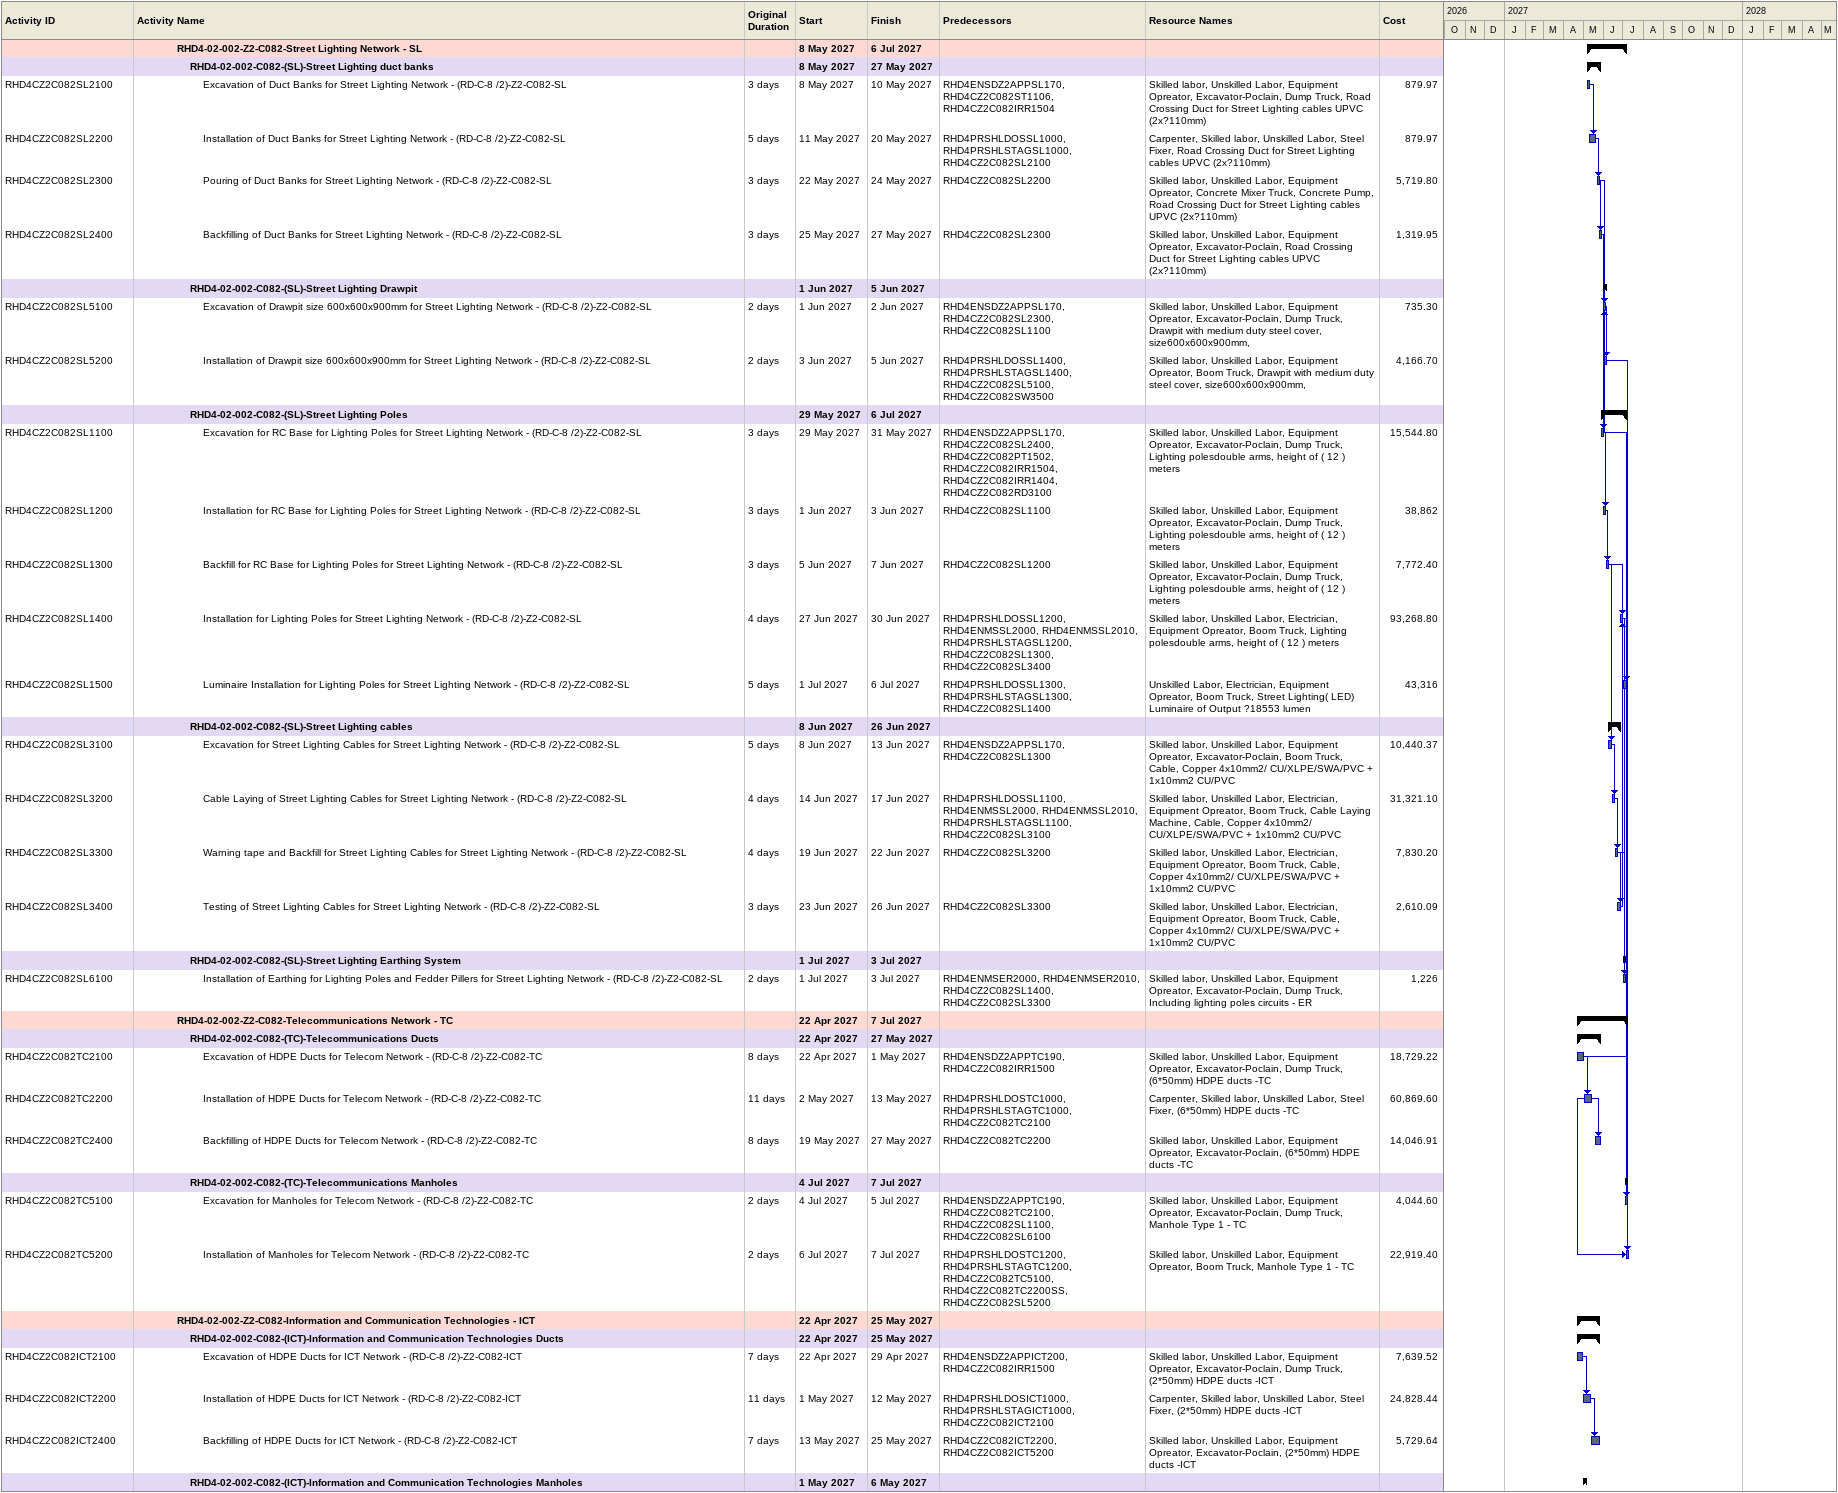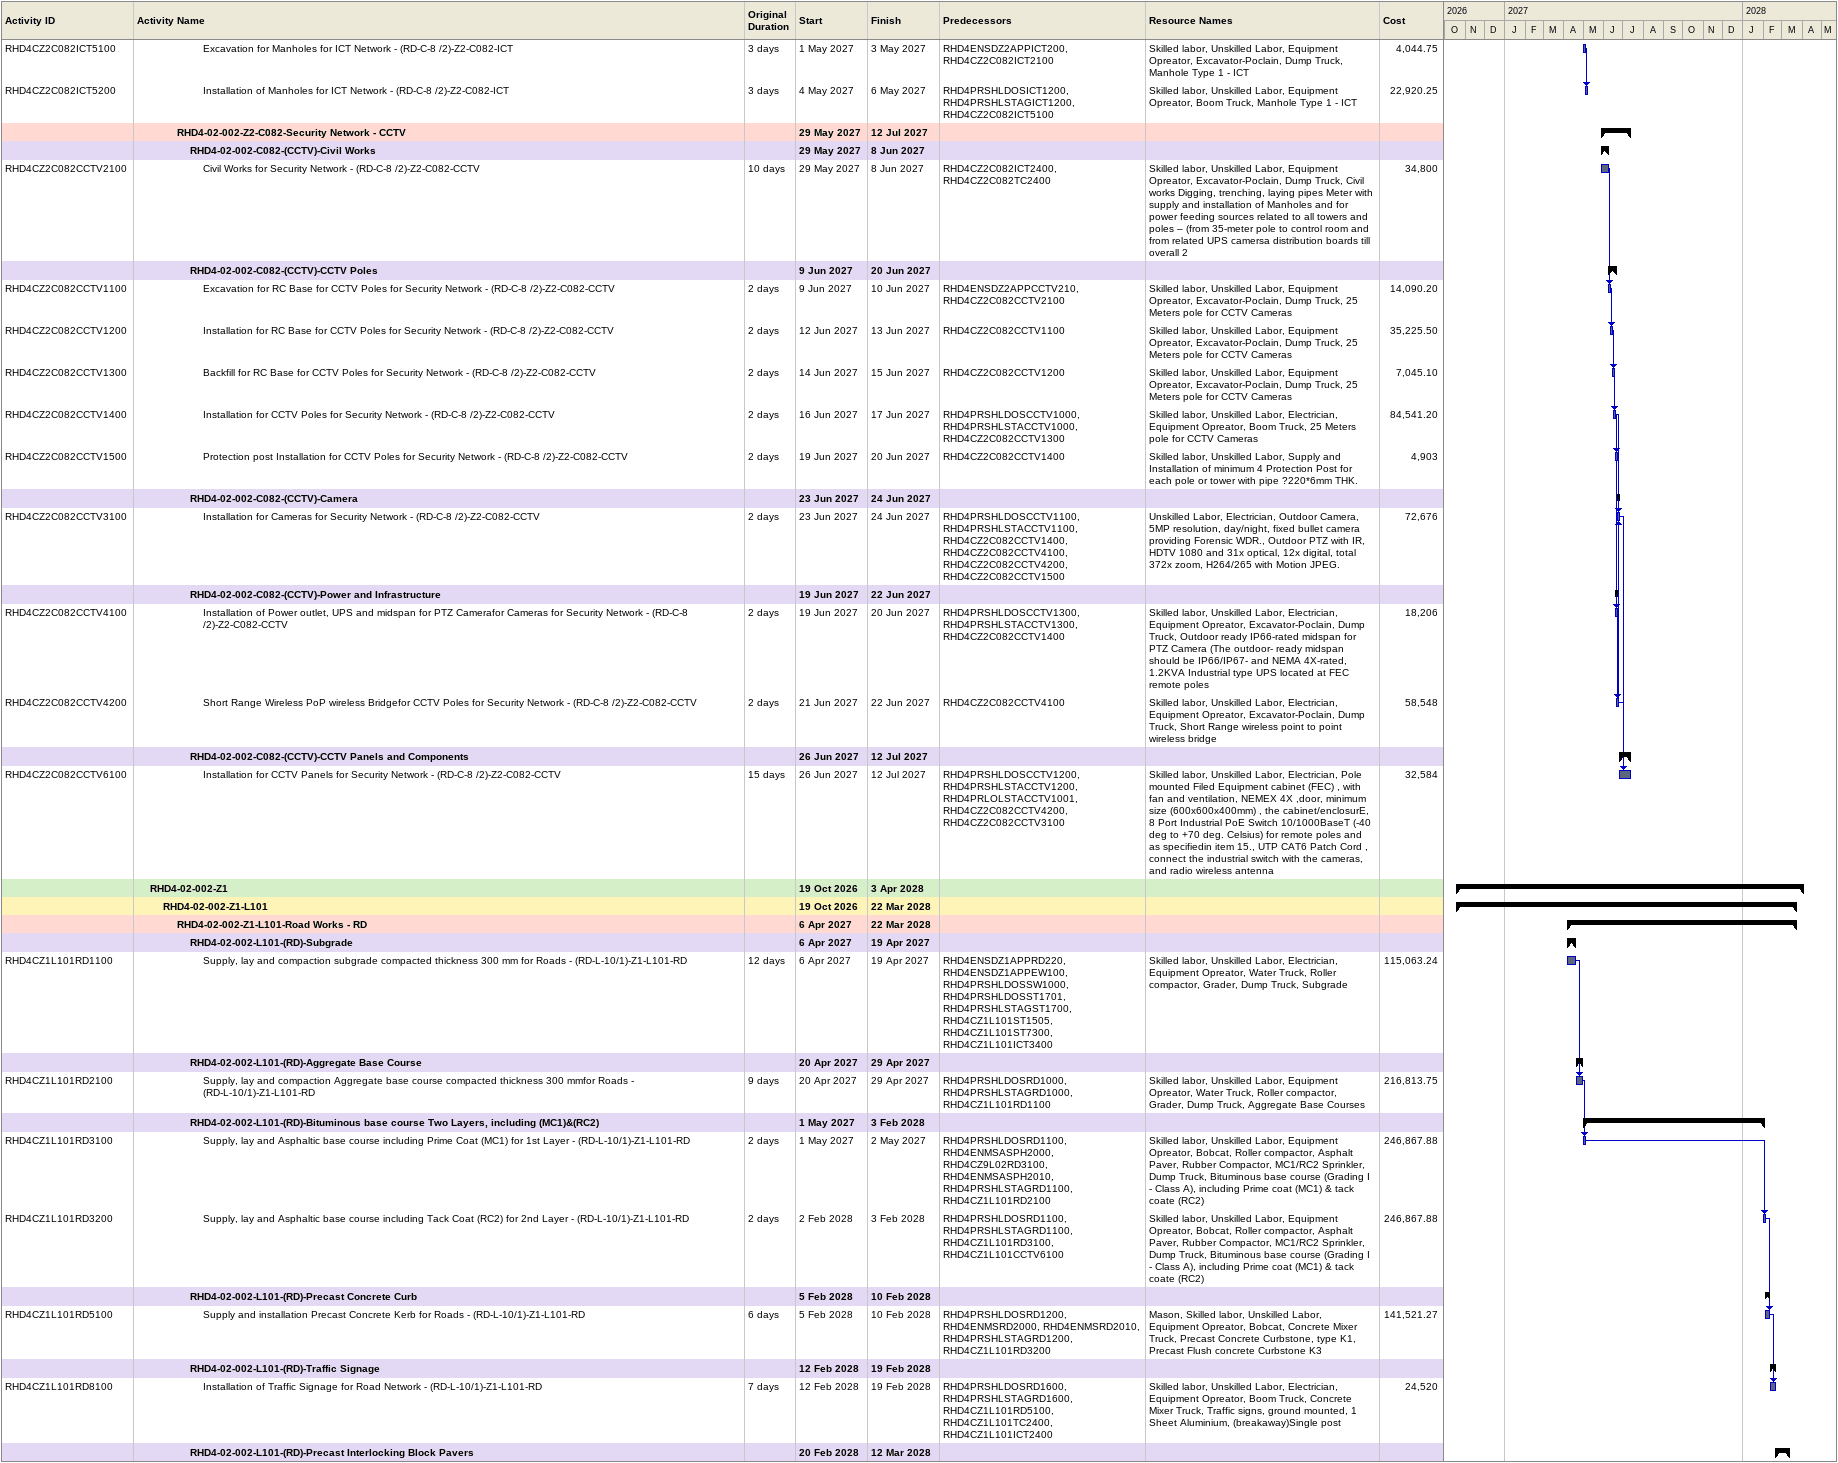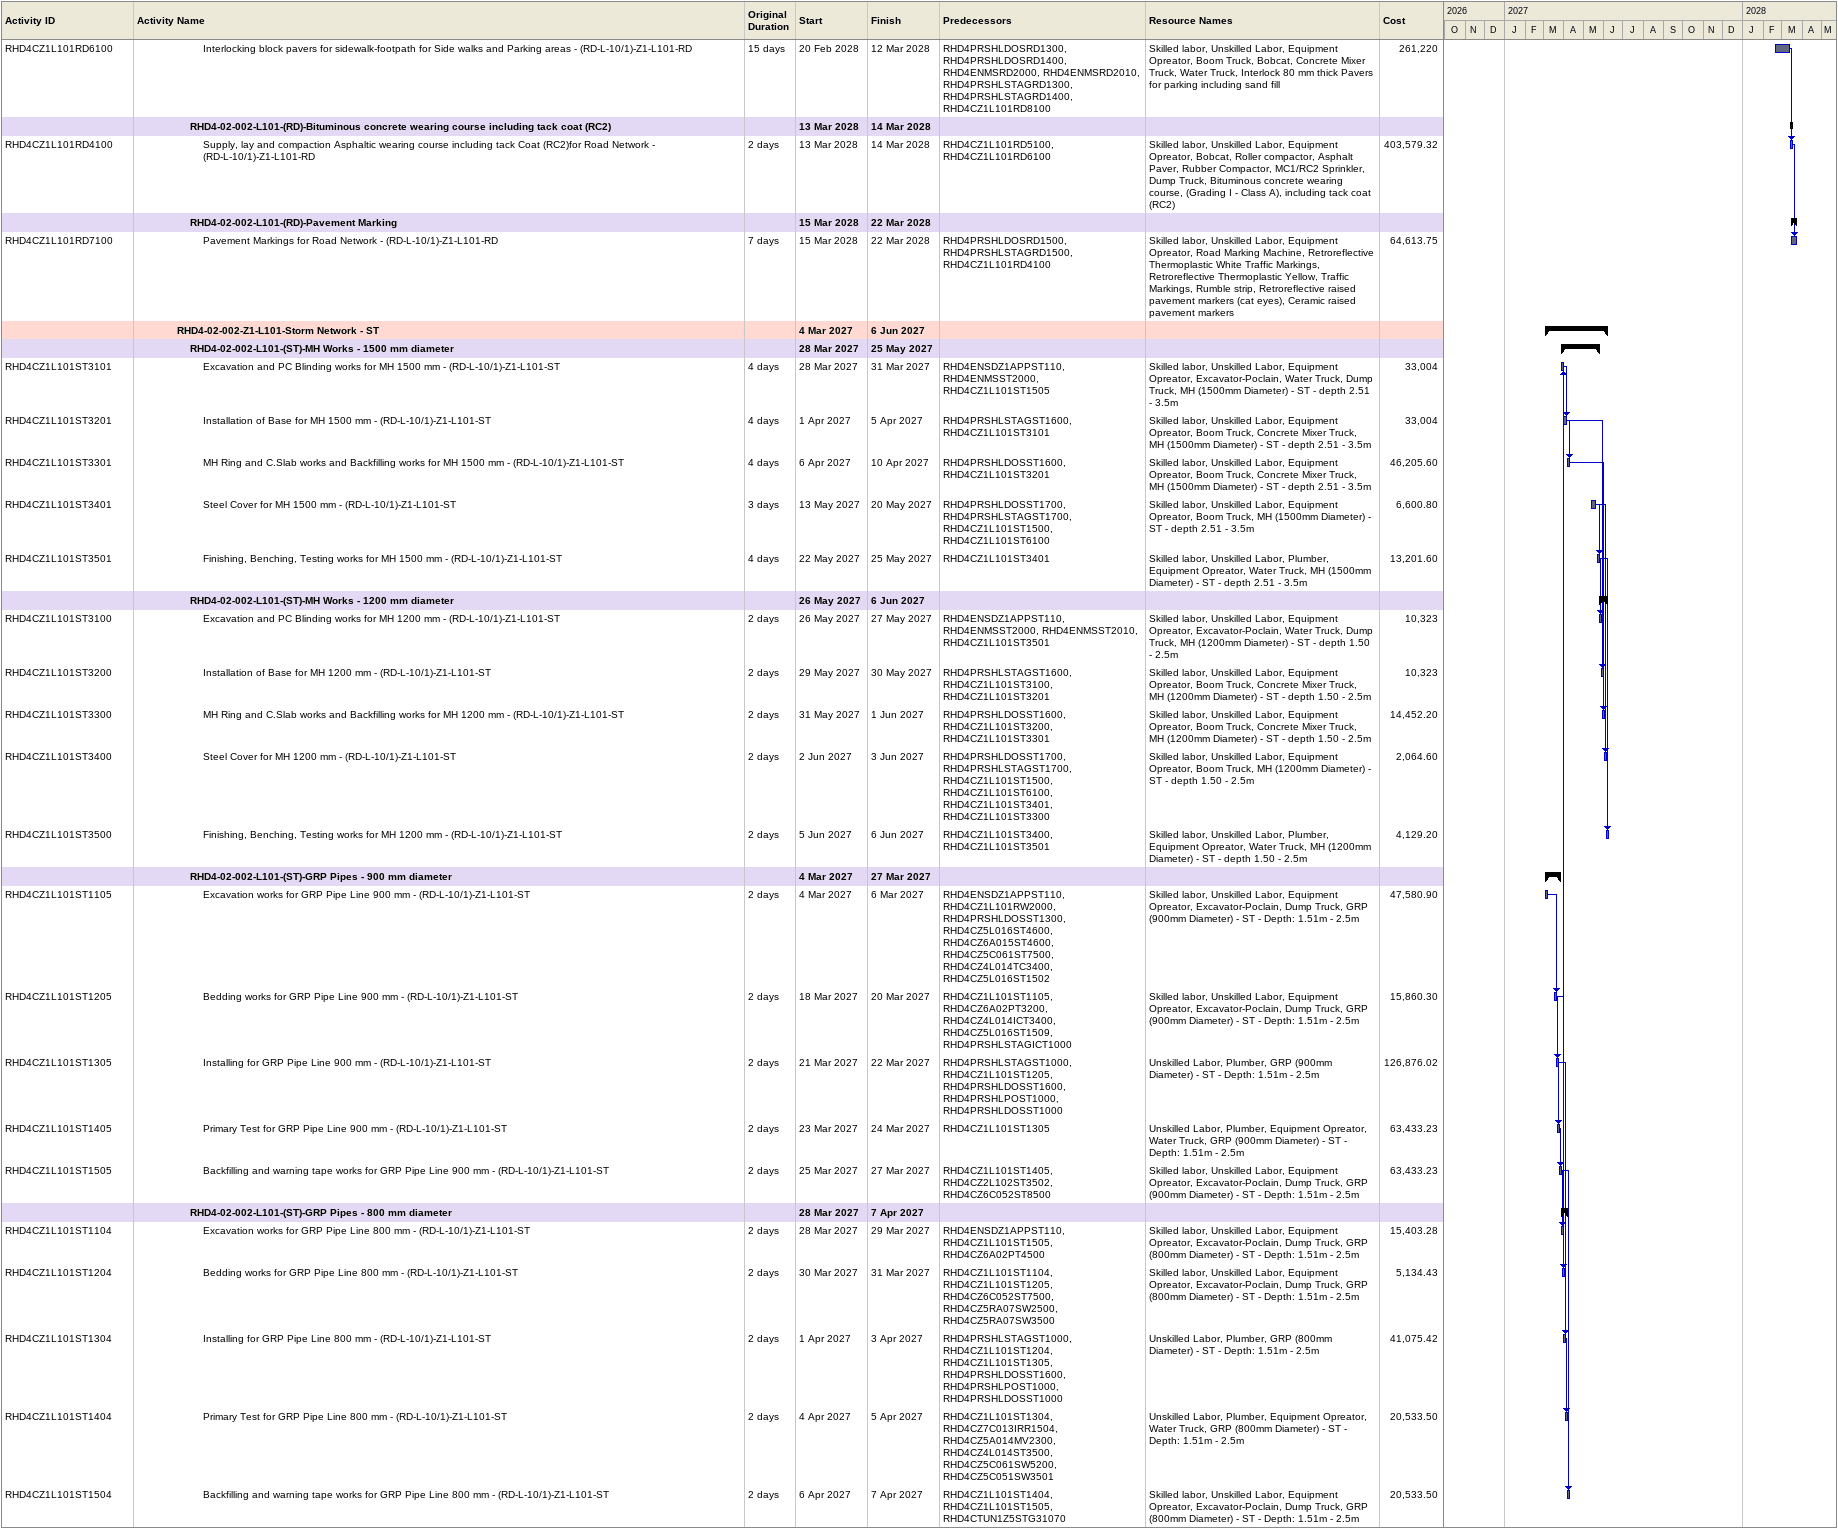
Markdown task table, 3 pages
| ID | Level | Task | Original duration | Start | Finish | Predecessors | Resources | Cost |
|---|---|---|---|---|---|---|---|---|
|  | 4 | **RHD4-02-002-Z2-C082-Street Lighting Network - SL** |  | 2027-05-08 | 2027-07-06 |  |  |  |
|  | 5 | **RHD4-02-002-C082-(SL)-Street Lighting duct banks** |  | 2027-05-08 | 2027-05-27 |  |  |  |
| RHD4CZ2C082SL2100 | 6 | Excavation of Duct Banks for Street Lighting Network - (RD-C-8 /2)-Z2-C082-SL | 3d | 2027-05-08 | 2027-05-10 | RHD4ENSDZ2APPSL170, RHD4CZ2C082ST1106, RHD4CZ2C082IRR1504 | Skilled labor, Unskilled Labor, Equipment Opreator, Excavator-Poclain, Dump Truck, Road Crossing Duct for Street Lighting cables UPVC (2x?110mm) | 879.97 |
| RHD4CZ2C082SL2200 | 6 | Installation of Duct Banks for Street Lighting Network - (RD-C-8 /2)-Z2-C082-SL | 5d | 2027-05-11 | 2027-05-20 | RHD4PRSHLDOSSL1000, RHD4PRSHLSTAGSL1000, RHD4CZ2C082SL2100 | Carpenter, Skilled labor, Unskilled Labor, Steel Fixer, Road Crossing Duct for Street Lighting cables UPVC (2x?110mm) | 879.97 |
| RHD4CZ2C082SL2300 | 6 | Pouring of Duct Banks for Street Lighting Network - (RD-C-8 /2)-Z2-C082-SL | 3d | 2027-05-22 | 2027-05-24 | RHD4CZ2C082SL2200 | Skilled labor, Unskilled Labor, Equipment Opreator, Concrete Mixer Truck, Concrete Pump, Road Crossing Duct for Street Lighting cables UPVC (2x?110mm) | 5719.80 |
| RHD4CZ2C082SL2400 | 6 | Backfilling of Duct Banks for Street Lighting Network - (RD-C-8 /2)-Z2-C082-SL | 3d | 2027-05-25 | 2027-05-27 | RHD4CZ2C082SL2300 | Skilled labor, Unskilled Labor, Equipment Opreator, Excavator-Poclain, Road Crossing Duct for Street Lighting cables UPVC (2x?110mm) | 1319.95 |
|  | 5 | **RHD4-02-002-C082-(SL)-Street Lighting Drawpit** |  | 2027-06-01 | 2027-06-05 |  |  |  |
| RHD4CZ2C082SL5100 | 6 | Excavation of Drawpit size 600x600x900mm for Street Lighting Network - (RD-C-8 /2)-Z2-C082-SL | 2d | 2027-06-01 | 2027-06-02 | RHD4ENSDZ2APPSL170, RHD4CZ2C082SL2300, RHD4CZ2C082SL1100 | Skilled labor, Unskilled Labor, Equipment Opreator, Excavator-Poclain, Dump Truck, Drawpit with medium duty steel cover, size600x600x900mm, | 735.30 |
| RHD4CZ2C082SL5200 | 6 | Installation of Drawpit size 600x600x900mm for Street Lighting Network - (RD-C-8 /2)-Z2-C082-SL | 2d | 2027-06-03 | 2027-06-05 | RHD4PRSHLDOSSL1400, RHD4PRSHLSTAGSL1400, RHD4CZ2C082SL5100, RHD4CZ2C082SW3500 | Skilled labor, Unskilled Labor, Equipment Opreator, Boom Truck, Drawpit with medium duty steel cover, size600x600x900mm, | 4166.70 |
|  | 5 | **RHD4-02-002-C082-(SL)-Street Lighting Poles** |  | 2027-05-29 | 2027-07-06 |  |  |  |
| RHD4CZ2C082SL1100 | 6 | Excavation for RC Base for Lighting Poles for Street Lighting Network - (RD-C-8 /2)-Z2-C082-SL | 3d | 2027-05-29 | 2027-05-31 | RHD4ENSDZ2APPSL170, RHD4CZ2C082SL2400, RHD4CZ2C082PT1502, RHD4CZ2C082IRR1504, RHD4CZ2C082IRR1404, RHD4CZ2C082RD3100 | Skilled labor, Unskilled Labor, Equipment Opreator, Excavator-Poclain, Dump Truck, Lighting polesdouble arms, height of ( 12 ) meters | 15544.80 |
| RHD4CZ2C082SL1200 | 6 | Installation for RC Base for Lighting Poles for Street Lighting Network - (RD-C-8 /2)-Z2-C082-SL | 3d | 2027-06-01 | 2027-06-03 | RHD4CZ2C082SL1100 | Skilled labor, Unskilled Labor, Equipment Opreator, Excavator-Poclain, Dump Truck, Lighting polesdouble arms, height of ( 12 ) meters | 38862 |
| RHD4CZ2C082SL1300 | 6 | Backfill for RC Base for Lighting Poles for Street Lighting Network - (RD-C-8 /2)-Z2-C082-SL | 3d | 2027-06-05 | 2027-06-07 | RHD4CZ2C082SL1200 | Skilled labor, Unskilled Labor, Equipment Opreator, Excavator-Poclain, Dump Truck, Lighting polesdouble arms, height of ( 12 ) meters | 7772.40 |
| RHD4CZ2C082SL1400 | 6 | Installation for Lighting Poles for Street Lighting Network - (RD-C-8 /2)-Z2-C082-SL | 4d | 2027-06-27 | 2027-06-30 | RHD4PRSHLDOSSL1200, RHD4ENMSSL2000, RHD4ENMSSL2010, RHD4PRSHLSTAGSL1200, RHD4CZ2C082SL1300, RHD4CZ2C082SL3400 | Skilled labor, Unskilled Labor, Electrician, Equipment Opreator, Boom Truck, Lighting polesdouble arms, height of ( 12 ) meters | 93268.80 |
| RHD4CZ2C082SL1500 | 6 | Luminaire Installation for Lighting Poles for Street Lighting Network - (RD-C-8 /2)-Z2-C082-SL | 5d | 2027-07-01 | 2027-07-06 | RHD4PRSHLDOSSL1300, RHD4PRSHLSTAGSL1300, RHD4CZ2C082SL1400 | Unskilled Labor, Electrician, Equipment Opreator, Boom Truck, Street Lighting( LED) Luminaire of Output ?18553 lumen | 43316 |
|  | 5 | **RHD4-02-002-C082-(SL)-Street Lighting cables** |  | 2027-06-08 | 2027-06-26 |  |  |  |
| RHD4CZ2C082SL3100 | 6 | Excavation for Street Lighting Cables for Street Lighting Network - (RD-C-8 /2)-Z2-C082-SL | 5d | 2027-06-08 | 2027-06-13 | RHD4ENSDZ2APPSL170, RHD4CZ2C082SL1300 | Skilled labor, Unskilled Labor, Equipment Opreator, Excavator-Poclain, Boom Truck, Cable, Copper 4x10mm2/ CU/XLPE/SWA/PVC + 1x10mm2 CU/PVC | 10440.37 |
| RHD4CZ2C082SL3200 | 6 | Cable Laying of Street Lighting Cables for Street Lighting Network - (RD-C-8 /2)-Z2-C082-SL | 4d | 2027-06-14 | 2027-06-17 | RHD4PRSHLDOSSL1100, RHD4ENMSSL2000, RHD4ENMSSL2010, RHD4PRSHLSTAGSL1100, RHD4CZ2C082SL3100 | Skilled labor, Unskilled Labor, Electrician, Equipment Opreator, Boom Truck, Cable Laying Machine, Cable, Copper 4x10mm2/ CU/XLPE/SWA/PVC + 1x10mm2 CU/PVC | 31321.10 |
| RHD4CZ2C082SL3300 | 6 | Warning tape and Backfill for Street Lighting Cables for Street Lighting Network - (RD-C-8 /2)-Z2-C082-SL | 4d | 2027-06-19 | 2027-06-22 | RHD4CZ2C082SL3200 | Skilled labor, Unskilled Labor, Electrician, Equipment Opreator, Boom Truck, Cable, Copper 4x10mm2/ CU/XLPE/SWA/PVC + 1x10mm2 CU/PVC | 7830.20 |
| RHD4CZ2C082SL3400 | 6 | Testing of Street Lighting Cables for Street Lighting Network - (RD-C-8 /2)-Z2-C082-SL | 3d | 2027-06-23 | 2027-06-26 | RHD4CZ2C082SL3300 | Skilled labor, Unskilled Labor, Electrician, Equipment Opreator, Boom Truck, Cable, Copper 4x10mm2/ CU/XLPE/SWA/PVC + 1x10mm2 CU/PVC | 2610.09 |
|  | 5 | **RHD4-02-002-C082-(SL)-Street Lighting Earthing System** |  | 2027-07-01 | 2027-07-03 |  |  |  |
| RHD4CZ2C082SL6100 | 6 | Installation of Earthing for Lighting Poles and Fedder Pillers for Street Lighting Network - (RD-C-8 /2)-Z2-C082-SL | 2d | 2027-07-01 | 2027-07-03 | RHD4ENMSER2000, RHD4ENMSER2010, RHD4CZ2C082SL1400, RHD4CZ2C082SL3300 | Skilled labor, Unskilled Labor, Equipment Opreator, Excavator-Poclain, Dump Truck, Including lighting poles circuits - ER | 1226 |
|  | 4 | **RHD4-02-002-Z2-C082-Telecommunications Network - TC** |  | 2027-04-22 | 2027-07-07 |  |  |  |
|  | 5 | **RHD4-02-002-C082-(TC)-Telecommunications Ducts** |  | 2027-04-22 | 2027-05-27 |  |  |  |
| RHD4CZ2C082TC2100 | 6 | Excavation of HDPE Ducts for Telecom Network - (RD-C-8 /2)-Z2-C082-TC | 8d | 2027-04-22 | 2027-05-01 | RHD4ENSDZ2APPTC190, RHD4CZ2C082IRR1500 | Skilled labor, Unskilled Labor, Equipment Opreator, Excavator-Poclain, Dump Truck, (6*50mm) HDPE ducts -TC | 18729.22 |
| RHD4CZ2C082TC2200 | 6 | Installation of HDPE Ducts for Telecom Network - (RD-C-8 /2)-Z2-C082-TC | 11d | 2027-05-02 | 2027-05-13 | RHD4PRSHLDOSTC1000, RHD4PRSHLSTAGTC1000, RHD4CZ2C082TC2100 | Carpenter, Skilled labor, Unskilled Labor, Steel Fixer, (6*50mm) HDPE ducts -TC | 60869.60 |
| RHD4CZ2C082TC2400 | 6 | Backfilling of HDPE Ducts for Telecom Network - (RD-C-8 /2)-Z2-C082-TC | 8d | 2027-05-19 | 2027-05-27 | RHD4CZ2C082TC2200 | Skilled labor, Unskilled Labor, Equipment Opreator, Excavator-Poclain, (6*50mm) HDPE ducts -TC | 14046.91 |
|  | 5 | **RHD4-02-002-C082-(TC)-Telecommunications Manholes** |  | 2027-07-04 | 2027-07-07 |  |  |  |
| RHD4CZ2C082TC5100 | 6 | Excavation for Manholes for Telecom Network - (RD-C-8 /2)-Z2-C082-TC | 2d | 2027-07-04 | 2027-07-05 | RHD4ENSDZ2APPTC190, RHD4CZ2C082TC2100, RHD4CZ2C082SL1100, RHD4CZ2C082SL6100 | Skilled labor, Unskilled Labor, Equipment Opreator, Excavator-Poclain, Dump Truck, Manhole Type 1 - TC | 4044.60 |
| RHD4CZ2C082TC5200 | 6 | Installation of Manholes for Telecom Network - (RD-C-8 /2)-Z2-C082-TC | 2d | 2027-07-06 | 2027-07-07 | RHD4PRSHLDOSTC1200, RHD4PRSHLSTAGTC1200, RHD4CZ2C082TC5100, RHD4CZ2C082TC2200SS, RHD4CZ2C082SL5200 | Skilled labor, Unskilled Labor, Equipment Opreator, Boom Truck, Manhole Type 1 - TC | 22919.40 |
|  | 4 | **RHD4-02-002-Z2-C082-Information and Communication Technologies - ICT** |  | 2027-04-22 | 2027-05-25 |  |  |  |
|  | 5 | **RHD4-02-002-C082-(ICT)-Information and Communication Technologies Ducts** |  | 2027-04-22 | 2027-05-25 |  |  |  |
| RHD4CZ2C082ICT2100 | 6 | Excavation of HDPE Ducts for ICT Network - (RD-C-8 /2)-Z2-C082-ICT | 7d | 2027-04-22 | 2027-04-29 | RHD4ENSDZ2APPICT200, RHD4CZ2C082IRR1500 | Skilled labor, Unskilled Labor, Equipment Opreator, Excavator-Poclain, Dump Truck, (2*50mm) HDPE ducts -ICT | 7639.52 |
| RHD4CZ2C082ICT2200 | 6 | Installation of HDPE Ducts for ICT Network - (RD-C-8 /2)-Z2-C082-ICT | 11d | 2027-05-01 | 2027-05-12 | RHD4PRSHLDOSICT1000, RHD4PRSHLSTAGICT1000, RHD4CZ2C082ICT2100 | Carpenter, Skilled labor, Unskilled Labor, Steel Fixer, (2*50mm) HDPE ducts -ICT | 24828.44 |
| RHD4CZ2C082ICT2400 | 6 | Backfilling of HDPE Ducts for ICT Network - (RD-C-8 /2)-Z2-C082-ICT | 7d | 2027-05-13 | 2027-05-25 | RHD4CZ2C082ICT2200, RHD4CZ2C082ICT5200 | Skilled labor, Unskilled Labor, Equipment Opreator, Excavator-Poclain, (2*50mm) HDPE ducts -ICT | 5729.64 |
|  | 5 | **RHD4-02-002-C082-(ICT)-Information and Communication Technologies Manholes** |  | 2027-05-01 | 2027-05-06 |  |  |  |
| RHD4CZ2C082ICT5100 | 6 | Excavation for Manholes for ICT Network - (RD-C-8 /2)-Z2-C082-ICT | 3d | 2027-05-01 | 2027-05-03 | RHD4ENSDZ2APPICT200, RHD4CZ2C082ICT2100 | Skilled labor, Unskilled Labor, Equipment Opreator, Excavator-Poclain, Dump Truck, Manhole Type 1 - ICT | 4044.75 |
| RHD4CZ2C082ICT5200 | 6 | Installation of Manholes for ICT Network - (RD-C-8 /2)-Z2-C082-ICT | 3d | 2027-05-04 | 2027-05-06 | RHD4PRSHLDOSICT1200, RHD4PRSHLSTAGICT1200, RHD4CZ2C082ICT5100 | Skilled labor, Unskilled Labor, Equipment Opreator, Boom Truck, Manhole Type 1 - ICT | 22920.25 |
|  | 4 | **RHD4-02-002-Z2-C082-Security Network - CCTV** |  | 2027-05-29 | 2027-07-12 |  |  |  |
|  | 5 | **RHD4-02-002-C082-(CCTV)-Civil Works** |  | 2027-05-29 | 2027-06-08 |  |  |  |
| RHD4CZ2C082CCTV2100 | 6 | Civil Works for Security Network - (RD-C-8 /2)-Z2-C082-CCTV | 10d | 2027-05-29 | 2027-06-08 | RHD4CZ2C082ICT2400, RHD4CZ2C082TC2400 | Skilled labor, Unskilled Labor, Equipment Opreator, Excavator-Poclain, Dump Truck, Civil works Digging, trenching, laying pipes Meter with supply and installation of Manholes and for power feeding sources related to all towers and poles – (from 35-meter pole to control room and from related UPS camersa distribution boards till overall 2 | 34800 |
|  | 5 | **RHD4-02-002-C082-(CCTV)-CCTV Poles** |  | 2027-06-09 | 2027-06-20 |  |  |  |
| RHD4CZ2C082CCTV1100 | 6 | Excavation for RC Base for CCTV Poles for Security Network - (RD-C-8 /2)-Z2-C082-CCTV | 2d | 2027-06-09 | 2027-06-10 | RHD4ENSDZ2APPCCTV210, RHD4CZ2C082CCTV2100 | Skilled labor, Unskilled Labor, Equipment Opreator, Excavator-Poclain, Dump Truck, 25 Meters pole for CCTV Cameras | 14090.20 |
| RHD4CZ2C082CCTV1200 | 6 | Installation for RC Base for CCTV Poles for Security Network - (RD-C-8 /2)-Z2-C082-CCTV | 2d | 2027-06-12 | 2027-06-13 | RHD4CZ2C082CCTV1100 | Skilled labor, Unskilled Labor, Equipment Opreator, Excavator-Poclain, Dump Truck, 25 Meters pole for CCTV Cameras | 35225.50 |
| RHD4CZ2C082CCTV1300 | 6 | Backfill for RC Base for CCTV Poles for Security Network - (RD-C-8 /2)-Z2-C082-CCTV | 2d | 2027-06-14 | 2027-06-15 | RHD4CZ2C082CCTV1200 | Skilled labor, Unskilled Labor, Equipment Opreator, Excavator-Poclain, Dump Truck, 25 Meters pole for CCTV Cameras | 7045.10 |
| RHD4CZ2C082CCTV1400 | 6 | Installation for CCTV Poles for Security Network - (RD-C-8 /2)-Z2-C082-CCTV | 2d | 2027-06-16 | 2027-06-17 | RHD4PRSHLDOSCCTV1000, RHD4PRSHLSTACCTV1000, RHD4CZ2C082CCTV1300 | Skilled labor, Unskilled Labor, Electrician, Equipment Opreator, Boom Truck, 25 Meters pole for CCTV Cameras | 84541.20 |
| RHD4CZ2C082CCTV1500 | 6 | Protection post Installation for CCTV Poles for Security Network - (RD-C-8 /2)-Z2-C082-CCTV | 2d | 2027-06-19 | 2027-06-20 | RHD4CZ2C082CCTV1400 | Skilled labor, Unskilled Labor, Supply and Installation of minimum 4 Protection Post for each pole or tower with pipe ?220*6mm THK. | 4903 |
|  | 5 | **RHD4-02-002-C082-(CCTV)-Camera** |  | 2027-06-23 | 2027-06-24 |  |  |  |
| RHD4CZ2C082CCTV3100 | 6 | Installation for Cameras for Security Network - (RD-C-8 /2)-Z2-C082-CCTV | 2d | 2027-06-23 | 2027-06-24 | RHD4PRSHLDOSCCTV1100, RHD4PRSHLSTACCTV1100, RHD4CZ2C082CCTV1400, RHD4CZ2C082CCTV4100, RHD4CZ2C082CCTV4200, RHD4CZ2C082CCTV1500 | Unskilled Labor, Electrician, Outdoor Camera, 5MP resolution, day/night, fixed bullet camera providing Forensic WDR., Outdoor PTZ with IR, HDTV 1080 and 31x optical, 12x digital, total 372x zoom, H264/265 with Motion JPEG. | 72676 |
|  | 5 | **RHD4-02-002-C082-(CCTV)-Power and Infrastructure** |  | 2027-06-19 | 2027-06-22 |  |  |  |
| RHD4CZ2C082CCTV4100 | 6 | Installation of Power outlet, UPS and midspan for PTZ Camerafor Cameras for Security Network - (RD-C-8 /2)-Z2-C082-CCTV | 2d | 2027-06-19 | 2027-06-20 | RHD4PRSHLDOSCCTV1300, RHD4PRSHLSTACCTV1300, RHD4CZ2C082CCTV1400 | Skilled labor, Unskilled Labor, Electrician, Equipment Opreator, Excavator-Poclain, Dump Truck, Outdoor ready IP66-rated midspan for PTZ Camera (The outdoor- ready midspan should be IP66/IP67- and NEMA 4X-rated, 1.2KVA Industrial type UPS located at FEC remote poles | 18206 |
| RHD4CZ2C082CCTV4200 | 6 | Short Range Wireless PoP wireless Bridgefor CCTV Poles for Security Network - (RD-C-8 /2)-Z2-C082-CCTV | 2d | 2027-06-21 | 2027-06-22 | RHD4CZ2C082CCTV4100 | Skilled labor, Unskilled Labor, Electrician, Equipment Opreator, Excavator-Poclain, Dump Truck, Short Range wireless point to point wireless bridge | 58548 |
|  | 5 | **RHD4-02-002-C082-(CCTV)-CCTV Panels and Components** |  | 2027-06-26 | 2027-07-12 |  |  |  |
| RHD4CZ2C082CCTV6100 | 6 | Installation for CCTV Panels for Security Network - (RD-C-8 /2)-Z2-C082-CCTV | 15d | 2027-06-26 | 2027-07-12 | RHD4PRSHLDOSCCTV1200, RHD4PRSHLSTACCTV1200, RHD4PRLOLSTACCTV1001, RHD4CZ2C082CCTV4200, RHD4CZ2C082CCTV3100 | Skilled labor, Unskilled Labor, Electrician, Pole mounted Filed Equipment cabinet (FEC) , with fan and ventilation, NEMEX 4X ,door, minimum size (600x600x400mm) , the cabinet/enclosurE, 8 Port Industrial PoE Switch 10/1000BaseT (-40 deg to +70 deg. Celsius) for remote poles and as specifiedin item 15., UTP CAT6 Patch Cord , connect the industrial switch with the cameras, and radio wireless antenna | 32584 |
|  | 2 | **RHD4-02-002-Z1** |  | 2026-10-19 | 2028-04-03 |  |  |  |
|  | 3 | **RHD4-02-002-Z1-L101** |  | 2026-10-19 | 2028-03-22 |  |  |  |
|  | 4 | **RHD4-02-002-Z1-L101-Road Works - RD** |  | 2027-04-06 | 2028-03-22 |  |  |  |
|  | 5 | **RHD4-02-002-L101-(RD)-Subgrade** |  | 2027-04-06 | 2027-04-19 |  |  |  |
| RHD4CZ1L101RD1100 | 6 | Supply, lay and compaction subgrade compacted thickness 300 mm for Roads - (RD-L-10/1)-Z1-L101-RD | 12d | 2027-04-06 | 2027-04-19 | RHD4ENSDZ1APPRD220, RHD4ENSDZ1APPEW100, RHD4PRSHLDOSSW1000, RHD4PRSHLDOSST1701, RHD4PRSHLSTAGST1700, RHD4CZ1L101ST1505, RHD4CZ1L101ST7300, RHD4CZ1L101ICT3400 | Skilled labor, Unskilled Labor, Electrician, Equipment Opreator, Water Truck, Roller compactor, Grader, Dump Truck, Subgrade | 115063.24 |
|  | 5 | **RHD4-02-002-L101-(RD)-Aggregate Base Course** |  | 2027-04-20 | 2027-04-29 |  |  |  |
| RHD4CZ1L101RD2100 | 6 | Supply, lay and compaction Aggregate base course compacted thickness 300 mmfor Roads - (RD-L-10/1)-Z1-L101-RD | 9d | 2027-04-20 | 2027-04-29 | RHD4PRSHLDOSRD1000, RHD4PRSHLSTAGRD1000, RHD4CZ1L101RD1100 | Skilled labor, Unskilled Labor, Equipment Opreator, Water Truck, Roller compactor, Grader, Dump Truck, Aggregate Base Courses | 216813.75 |
|  | 5 | **RHD4-02-002-L101-(RD)-Bituminous base course Two Layers, including (MC1)&(RC2)** |  | 2027-05-01 | 2028-02-03 |  |  |  |
| RHD4CZ1L101RD3100 | 6 | Supply, lay and Asphaltic base course including Prime Coat (MC1) for 1st Layer - (RD-L-10/1)-Z1-L101-RD | 2d | 2027-05-01 | 2027-05-02 | RHD4PRSHLDOSRD1100, RHD4ENMSASPH2000, RHD4CZ9L02RD3100, RHD4ENMSASPH2010, RHD4PRSHLSTAGRD1100, RHD4CZ1L101RD2100 | Skilled labor, Unskilled Labor, Equipment Opreator, Bobcat, Roller compactor, Asphalt Paver, Rubber Compactor, MC1/RC2 Sprinkler, Dump Truck, Bituminous base course (Grading I - Class A), including Prime coat (MC1) & tack coate (RC2) | 246867.88 |
| RHD4CZ1L101RD3200 | 6 | Supply, lay and Asphaltic base course including Tack Coat (RC2) for 2nd Layer - (RD-L-10/1)-Z1-L101-RD | 2d | 2028-02-02 | 2028-02-03 | RHD4PRSHLDOSRD1100, RHD4PRSHLSTAGRD1100, RHD4CZ1L101RD3100, RHD4CZ1L101CCTV6100 | Skilled labor, Unskilled Labor, Equipment Opreator, Bobcat, Roller compactor, Asphalt Paver, Rubber Compactor, MC1/RC2 Sprinkler, Dump Truck, Bituminous base course (Grading I - Class A), including Prime coat (MC1) & tack coate (RC2) | 246867.88 |
|  | 5 | **RHD4-02-002-L101-(RD)-Precast Concrete Curb** |  | 2028-02-05 | 2028-02-10 |  |  |  |
| RHD4CZ1L101RD5100 | 6 | Supply and installation Precast Concrete Kerb for Roads - (RD-L-10/1)-Z1-L101-RD | 6d | 2028-02-05 | 2028-02-10 | RHD4PRSHLDOSRD1200, RHD4ENMSRD2000, RHD4ENMSRD2010, RHD4PRSHLSTAGRD1200, RHD4CZ1L101RD3200 | Mason, Skilled labor, Unskilled Labor, Equipment Opreator, Bobcat, Concrete Mixer Truck, Precast Concrete Curbstone, type K1, Precast Flush concrete Curbstone K3 | 141521.27 |
|  | 5 | **RHD4-02-002-L101-(RD)-Traffic Signage** |  | 2028-02-12 | 2028-02-19 |  |  |  |
| RHD4CZ1L101RD8100 | 6 | Installation of Traffic Signage for Road Network - (RD-L-10/1)-Z1-L101-RD | 7d | 2028-02-12 | 2028-02-19 | RHD4PRSHLDOSRD1600, RHD4PRSHLSTAGRD1600, RHD4CZ1L101RD5100, RHD4CZ1L101TC2400, RHD4CZ1L101ICT2400 | Skilled labor, Unskilled Labor, Electrician, Equipment Opreator, Boom Truck, Concrete Mixer Truck, Traffic signs, ground mounted, 1 Sheet Aluminium, (breakaway)Single post | 24520 |
|  | 5 | **RHD4-02-002-L101-(RD)-Precast Interlocking Block Pavers** |  | 2028-02-20 | 2028-03-12 |  |  |  |
| RHD4CZ1L101RD6100 | 6 | Interlocking block pavers for sidewalk-footpath for Side walks and Parking areas - (RD-L-10/1)-Z1-L101-RD | 15d | 2028-02-20 | 2028-03-12 | RHD4PRSHLDOSRD1300, RHD4PRSHLDOSRD1400, RHD4ENMSRD2000, RHD4ENMSRD2010, RHD4PRSHLSTAGRD1300, RHD4PRSHLSTAGRD1400, RHD4CZ1L101RD8100 | Skilled labor, Unskilled Labor, Equipment Opreator, Boom Truck, Bobcat, Concrete Mixer Truck, Water Truck, Interlock 80 mm thick Pavers for parking including sand fill | 261220 |
|  | 5 | **RHD4-02-002-L101-(RD)-Bituminous concrete wearing course including tack coat (RC2)** |  | 2028-03-13 | 2028-03-14 |  |  |  |
| RHD4CZ1L101RD4100 | 6 | Supply, lay and compaction Asphaltic wearing course including tack Coat (RC2)for Road Network - (RD-L-10/1)-Z1-L101-RD | 2d | 2028-03-13 | 2028-03-14 | RHD4CZ1L101RD5100, RHD4CZ1L101RD6100 | Skilled labor, Unskilled Labor, Equipment Opreator, Bobcat, Roller compactor, Asphalt Paver, Rubber Compactor, MC1/RC2 Sprinkler, Dump Truck, Bituminous concrete wearing course, (Grading I - Class A), including tack coat (RC2) | 403579.32 |
|  | 5 | **RHD4-02-002-L101-(RD)-Pavement Marking** |  | 2028-03-15 | 2028-03-22 |  |  |  |
| RHD4CZ1L101RD7100 | 6 | Pavement Markings for Road Network - (RD-L-10/1)-Z1-L101-RD | 7d | 2028-03-15 | 2028-03-22 | RHD4PRSHLDOSRD1500, RHD4PRSHLSTAGRD1500, RHD4CZ1L101RD4100 | Skilled labor, Unskilled Labor, Equipment Opreator, Road Marking Machine, Retroreflective Thermoplastic White Traffic Markings, Retroreflective Thermoplastic Yellow, Traffic Markings, Rumble strip, Retroreflective raised pavement markers (cat eyes), Ceramic raised pavement markers | 64613.75 |
|  | 4 | **RHD4-02-002-Z1-L101-Storm Network - ST** |  | 2027-03-04 | 2027-06-06 |  |  |  |
|  | 5 | **RHD4-02-002-L101-(ST)-MH Works - 1500 mm diameter** |  | 2027-03-28 | 2027-05-25 |  |  |  |
| RHD4CZ1L101ST3101 | 6 | Excavation and PC Blinding works for MH 1500 mm - (RD-L-10/1)-Z1-L101-ST | 4d | 2027-03-28 | 2027-03-31 | RHD4ENSDZ1APPST110, RHD4ENMSST2000, RHD4CZ1L101ST1505 | Skilled labor, Unskilled Labor, Equipment Opreator, Excavator-Poclain, Water Truck, Dump Truck, MH (1500mm Diameter) - ST - depth 2.51 - 3.5m | 33004 |
| RHD4CZ1L101ST3201 | 6 | Installation of Base for MH 1500 mm - (RD-L-10/1)-Z1-L101-ST | 4d | 2027-04-01 | 2027-04-05 | RHD4PRSHLSTAGST1600, RHD4CZ1L101ST3101 | Skilled labor, Unskilled Labor, Equipment Opreator, Boom Truck, Concrete Mixer Truck, MH (1500mm Diameter) - ST - depth 2.51 - 3.5m | 33004 |
| RHD4CZ1L101ST3301 | 6 | MH Ring and C.Slab works and Backfilling works for MH 1500 mm - (RD-L-10/1)-Z1-L101-ST | 4d | 2027-04-06 | 2027-04-10 | RHD4PRSHLDOSST1600, RHD4CZ1L101ST3201 | Skilled labor, Unskilled Labor, Equipment Opreator, Boom Truck, Concrete Mixer Truck, MH (1500mm Diameter) - ST - depth 2.51 - 3.5m | 46205.60 |
| RHD4CZ1L101ST3401 | 6 | Steel Cover for MH 1500 mm - (RD-L-10/1)-Z1-L101-ST | 3d | 2027-05-13 | 2027-05-20 | RHD4PRSHLDOSST1700, RHD4PRSHLSTAGST1700, RHD4CZ1L101ST1500, RHD4CZ1L101ST6100 | Skilled labor, Unskilled Labor, Equipment Opreator, Boom Truck, MH (1500mm Diameter) - ST - depth 2.51 - 3.5m | 6600.80 |
| RHD4CZ1L101ST3501 | 6 | Finishing, Benching, Testing works for MH 1500 mm - (RD-L-10/1)-Z1-L101-ST | 4d | 2027-05-22 | 2027-05-25 | RHD4CZ1L101ST3401 | Skilled labor, Unskilled Labor, Plumber, Equipment Opreator, Water Truck, MH (1500mm Diameter) - ST - depth 2.51 - 3.5m | 13201.60 |
|  | 5 | **RHD4-02-002-L101-(ST)-MH Works - 1200 mm diameter** |  | 2027-05-26 | 2027-06-06 |  |  |  |
| RHD4CZ1L101ST3100 | 6 | Excavation and PC Blinding works for MH 1200 mm - (RD-L-10/1)-Z1-L101-ST | 2d | 2027-05-26 | 2027-05-27 | RHD4ENSDZ1APPST110, RHD4ENMSST2000, RHD4ENMSST2010, RHD4CZ1L101ST3501 | Skilled labor, Unskilled Labor, Equipment Opreator, Excavator-Poclain, Water Truck, Dump Truck, MH (1200mm Diameter) - ST - depth 1.50 - 2.5m | 10323 |
| RHD4CZ1L101ST3200 | 6 | Installation of Base for MH 1200 mm - (RD-L-10/1)-Z1-L101-ST | 2d | 2027-05-29 | 2027-05-30 | RHD4PRSHLSTAGST1600, RHD4CZ1L101ST3100, RHD4CZ1L101ST3201 | Skilled labor, Unskilled Labor, Equipment Opreator, Boom Truck, Concrete Mixer Truck, MH (1200mm Diameter) - ST - depth 1.50 - 2.5m | 10323 |
| RHD4CZ1L101ST3300 | 6 | MH Ring and C.Slab works and Backfilling works for MH 1200 mm - (RD-L-10/1)-Z1-L101-ST | 2d | 2027-05-31 | 2027-06-01 | RHD4PRSHLDOSST1600, RHD4CZ1L101ST3200, RHD4CZ1L101ST3301 | Skilled labor, Unskilled Labor, Equipment Opreator, Boom Truck, Concrete Mixer Truck, MH (1200mm Diameter) - ST - depth 1.50 - 2.5m | 14452.20 |
| RHD4CZ1L101ST3400 | 6 | Steel Cover for MH 1200 mm - (RD-L-10/1)-Z1-L101-ST | 2d | 2027-06-02 | 2027-06-03 | RHD4PRSHLDOSST1700, RHD4PRSHLSTAGST1700, RHD4CZ1L101ST1500, RHD4CZ1L101ST6100, RHD4CZ1L101ST3401, RHD4CZ1L101ST3300 | Skilled labor, Unskilled Labor, Equipment Opreator, Boom Truck, MH (1200mm Diameter) - ST - depth 1.50 - 2.5m | 2064.60 |
| RHD4CZ1L101ST3500 | 6 | Finishing, Benching, Testing works for MH 1200 mm - (RD-L-10/1)-Z1-L101-ST | 2d | 2027-06-05 | 2027-06-06 | RHD4CZ1L101ST3400, RHD4CZ1L101ST3501 | Skilled labor, Unskilled Labor, Plumber, Equipment Opreator, Water Truck, MH (1200mm Diameter) - ST - depth 1.50 - 2.5m | 4129.20 |
|  | 5 | **RHD4-02-002-L101-(ST)-GRP Pipes - 900 mm diameter** |  | 2027-03-04 | 2027-03-27 |  |  |  |
| RHD4CZ1L101ST1105 | 6 | Excavation works for GRP Pipe Line 900 mm - (RD-L-10/1)-Z1-L101-ST | 2d | 2027-03-04 | 2027-03-06 | RHD4ENSDZ1APPST110, RHD4CZ1L101RW2000, RHD4PRSHLDOSST1300, RHD4CZ5L016ST4600, RHD4CZ6A015ST4600, RHD4CZ5C061ST7500, RHD4CZ4L014TC3400, RHD4CZ5L016ST1502 | Skilled labor, Unskilled Labor, Equipment Opreator, Excavator-Poclain, Dump Truck, GRP (900mm Diameter) - ST - Depth: 1.51m - 2.5m | 47580.90 |
| RHD4CZ1L101ST1205 | 6 | Bedding works for GRP Pipe Line 900 mm - (RD-L-10/1)-Z1-L101-ST | 2d | 2027-03-18 | 2027-03-20 | RHD4CZ1L101ST1105, RHD4CZ6A02PT3200, RHD4CZ4L014ICT3400, RHD4CZ5L016ST1509, RHD4PRSHLSTAGICT1000 | Skilled labor, Unskilled Labor, Equipment Opreator, Excavator-Poclain, Dump Truck, GRP (900mm Diameter) - ST - Depth: 1.51m - 2.5m | 15860.30 |
| RHD4CZ1L101ST1305 | 6 | Installing for GRP Pipe Line 900 mm - (RD-L-10/1)-Z1-L101-ST | 2d | 2027-03-21 | 2027-03-22 | RHD4PRSHLSTAGST1000, RHD4CZ1L101ST1205, RHD4PRSHLDOSST1600, RHD4PRSHLPOST1000, RHD4PRSHLDOSST1000 | Unskilled Labor, Plumber, GRP (900mm Diameter) - ST - Depth: 1.51m - 2.5m | 126876.02 |
| RHD4CZ1L101ST1405 | 6 | Primary Test for GRP Pipe Line 900 mm - (RD-L-10/1)-Z1-L101-ST | 2d | 2027-03-23 | 2027-03-24 | RHD4CZ1L101ST1305 | Unskilled Labor, Plumber, Equipment Opreator, Water Truck, GRP (900mm Diameter) - ST - Depth: 1.51m - 2.5m | 63433.23 |
| RHD4CZ1L101ST1505 | 6 | Backfilling and warning tape works for GRP Pipe Line 900 mm - (RD-L-10/1)-Z1-L101-ST | 2d | 2027-03-25 | 2027-03-27 | RHD4CZ1L101ST1405, RHD4CZ2L102ST3502, RHD4CZ6C052ST8500 | Skilled labor, Unskilled Labor, Equipment Opreator, Excavator-Poclain, Dump Truck, GRP (900mm Diameter) - ST - Depth: 1.51m - 2.5m | 63433.23 |
|  | 5 | **RHD4-02-002-L101-(ST)-GRP Pipes - 800 mm diameter** |  | 2027-03-28 | 2027-04-07 |  |  |  |
| RHD4CZ1L101ST1104 | 6 | Excavation works for GRP Pipe Line 800 mm - (RD-L-10/1)-Z1-L101-ST | 2d | 2027-03-28 | 2027-03-29 | RHD4ENSDZ1APPST110, RHD4CZ1L101ST1505, RHD4CZ6A02PT4500 | Skilled labor, Unskilled Labor, Equipment Opreator, Excavator-Poclain, Dump Truck, GRP (800mm Diameter) - ST - Depth: 1.51m - 2.5m | 15403.28 |
| RHD4CZ1L101ST1204 | 6 | Bedding works for GRP Pipe Line 800 mm - (RD-L-10/1)-Z1-L101-ST | 2d | 2027-03-30 | 2027-03-31 | RHD4CZ1L101ST1104, RHD4CZ1L101ST1205, RHD4CZ6C052ST7500, RHD4CZ5RA07SW2500, RHD4CZ5RA07SW3500 | Skilled labor, Unskilled Labor, Equipment Opreator, Excavator-Poclain, Dump Truck, GRP (800mm Diameter) - ST - Depth: 1.51m - 2.5m | 5134.43 |
| RHD4CZ1L101ST1304 | 6 | Installing for GRP Pipe Line 800 mm - (RD-L-10/1)-Z1-L101-ST | 2d | 2027-04-01 | 2027-04-03 | RHD4PRSHLSTAGST1000, RHD4CZ1L101ST1204, RHD4CZ1L101ST1305, RHD4PRSHLDOSST1600, RHD4PRSHLPOST1000, RHD4PRSHLDOSST1000 | Unskilled Labor, Plumber, GRP (800mm Diameter) - ST - Depth: 1.51m - 2.5m | 41075.42 |
| RHD4CZ1L101ST1404 | 6 | Primary Test for GRP Pipe Line 800 mm - (RD-L-10/1)-Z1-L101-ST | 2d | 2027-04-04 | 2027-04-05 | RHD4CZ1L101ST1304, RHD4CZ7C013IRR1504, RHD4CZ5A014MV2300, RHD4CZ4L014ST3500, RHD4CZ5C061SW5200, RHD4CZ5C051SW3501 | Unskilled Labor, Plumber, Equipment Opreator, Water Truck, GRP (800mm Diameter) - ST - Depth: 1.51m - 2.5m | 20533.50 |
| RHD4CZ1L101ST1504 | 6 | Backfilling and warning tape works for GRP Pipe Line 800 mm - (RD-L-10/1)-Z1-L101-ST | 2d | 2027-04-06 | 2027-04-07 | RHD4CZ1L101ST1404, RHD4CZ1L101ST1505, RHD4CTUN1Z5STG31070 | Skilled labor, Unskilled Labor, Equipment Opreator, Excavator-Poclain, Dump Truck, GRP (800mm Diameter) - ST - Depth: 1.51m - 2.5m | 20533.50 |
